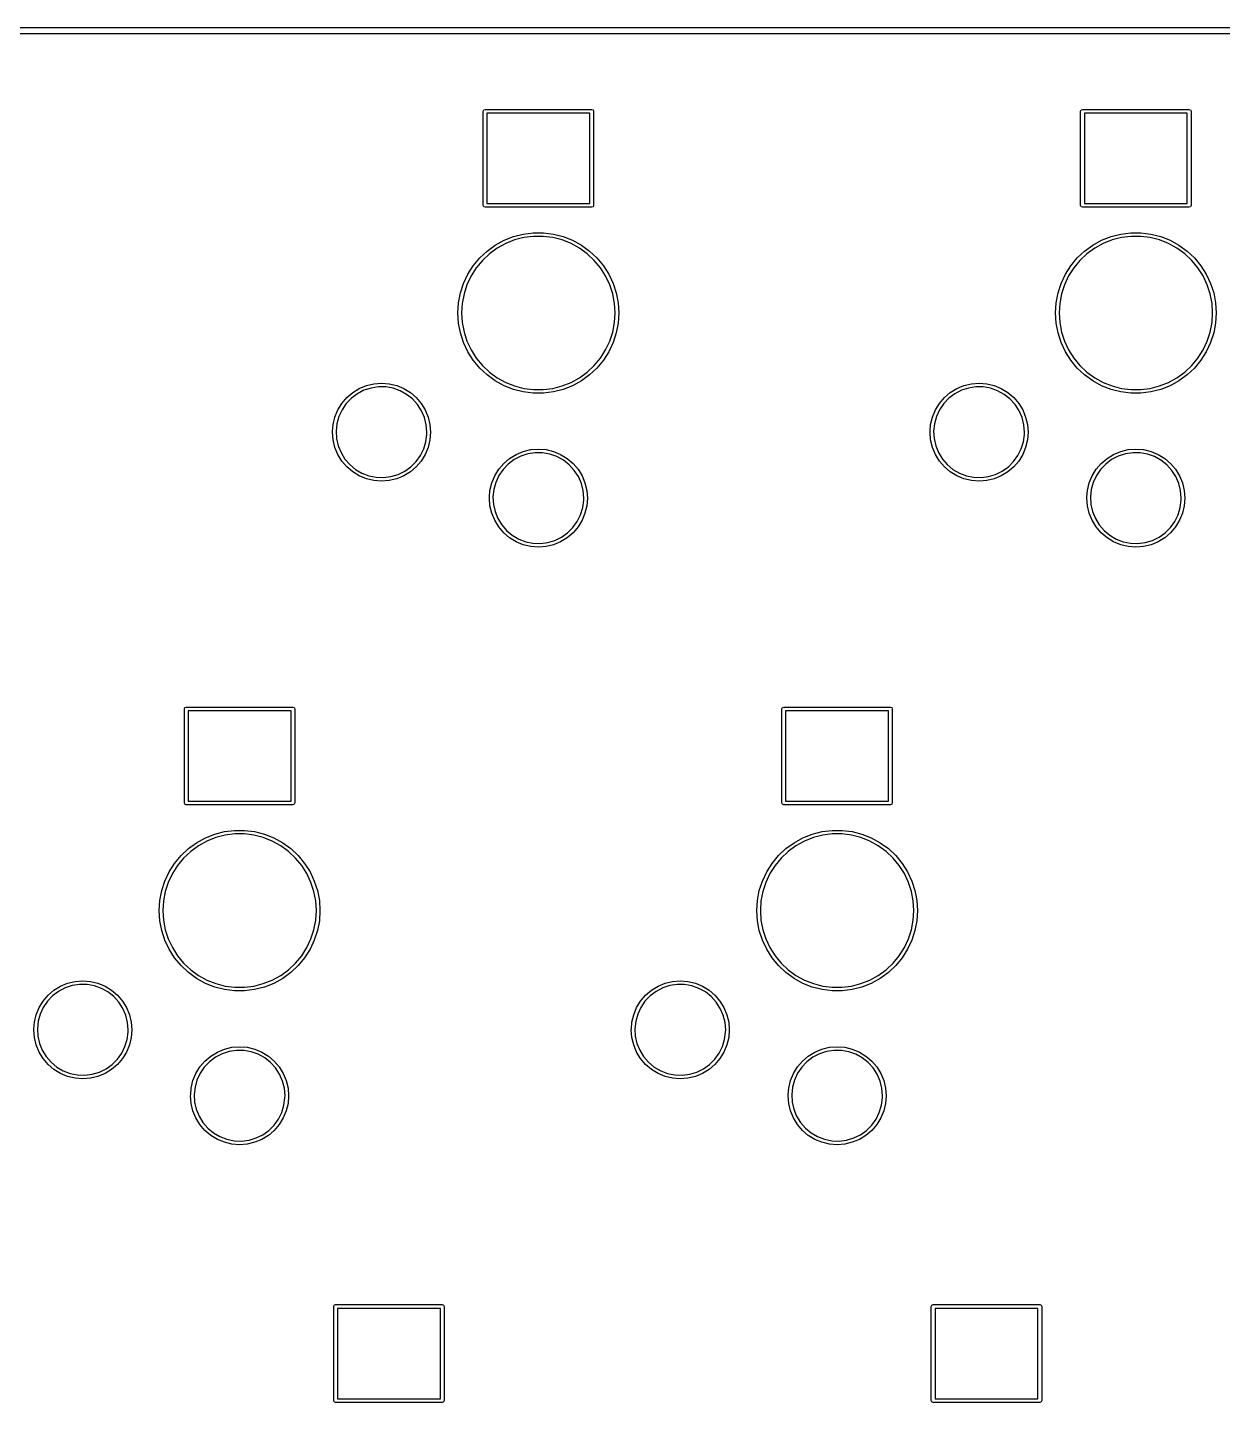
# Model space of a CAD drawing. Extents: x 0 to 11.3, y -3.8 to 0.
# Drawn here: x 5.734 to 7.234, y -1.742 to -0.017 of the extents above; entities that cross this region are included whole.
import ezdxf

# ---------------------------------------------------------------- set-up
doc = ezdxf.new("R2010")
doc.units = 0
doc.header["$MEASUREMENT"] = 0
doc.layers.add('BLACK', color=7, linetype='CONTINUOUS')

msp = doc.modelspace()

# ---------------------------------------------------------------- linework, layer by layer
at = {"layer": 'BLACK', "linetype": 'CONTINUOUS'}
for p, q in [((0.060039, -0.016732), (11.19, -0.016732)), ((11.19, -0.024606), (0.060039, -0.024606)), ((6.30571, -0.12185), (6.3064, -0.12018)), ((6.3064, -0.12018), (6.30807, -0.119488)), ((6.30807, -0.119488), (6.44193, -0.119488)), ((6.44193, -0.119488), (6.4436, -0.12018)), ((6.4436, -0.12018), (6.44429, -0.12185)), ((7.05571, -0.12185), (7.0564, -0.12018)), ((7.0564, -0.12018), (7.05807, -0.119488)), ((7.05807, -0.119488), (7.19193, -0.119488)), ((7.19193, -0.119488), (7.1936, -0.12018)), ((7.1936, -0.12018), (7.19429, -0.12185)), ((6.30571, -0.239961), (6.30571, -0.12185)), ((6.31043, -0.124213), (6.31043, -0.237598)), ((6.43957, -0.124213), (6.31043, -0.124213)), ((6.43957, -0.237598), (6.43957, -0.124213)), ((6.44429, -0.12185), (6.44429, -0.239961)), ((7.05571, -0.239961), (7.05571, -0.12185)), ((7.06043, -0.124213), (7.06043, -0.237598)), ((7.18957, -0.124213), (7.06043, -0.124213)), ((7.18957, -0.237598), (7.18957, -0.124213)), ((7.19429, -0.12185), (7.19429, -0.239961)), ((6.3064, -0.241631), (6.30571, -0.239961)), ((6.31043, -0.237598), (6.43957, -0.237598)), ((6.44429, -0.239961), (6.4436, -0.241631)), ((7.0564, -0.241631), (7.05571, -0.239961)), ((7.06043, -0.237598), (7.18957, -0.237598)), ((7.19429, -0.239961), (7.1936, -0.241631)), ((6.30807, -0.242323), (6.3064, -0.241631)), ((6.44193, -0.242323), (6.30807, -0.242323)), ((6.4436, -0.241631), (6.44193, -0.242323)), ((7.05807, -0.242323), (7.0564, -0.241631)), ((7.19193, -0.242323), (7.05807, -0.242323)), ((7.1936, -0.241631), (7.19193, -0.242323)), ((6.34382, -0.279052), (6.3561, -0.275901)), ((6.3561, -0.275901), (6.36867, -0.274313)), ((6.36867, -0.274313), (6.38133, -0.274313)), ((6.38133, -0.274313), (6.3939, -0.275901)), ((6.3939, -0.275901), (6.40618, -0.279052)), ((7.09382, -0.279052), (7.1061, -0.275901)), ((7.1061, -0.275901), (7.11867, -0.274313)), ((7.11867, -0.274313), (7.13133, -0.274313)), ((7.13133, -0.274313), (7.1439, -0.275901)), ((7.1439, -0.275901), (7.15618, -0.279052)), ((6.31069, -0.297266), (6.32094, -0.289819)), ((6.32094, -0.289819), (6.33204, -0.283716)), ((6.33398, -0.287819), (6.32337, -0.293648)), ((6.33204, -0.283716), (6.34382, -0.279052)), ((6.34523, -0.283364), (6.33398, -0.287819)), ((6.35695, -0.280355), (6.34523, -0.283364)), ((6.36895, -0.278839), (6.35695, -0.280355)), ((6.38105, -0.278839), (6.36895, -0.278839)), ((6.39305, -0.280355), (6.38105, -0.278839)), ((6.40477, -0.283364), (6.39305, -0.280355)), ((6.41602, -0.287819), (6.40477, -0.283364)), ((6.40618, -0.279052), (6.41796, -0.283716)), ((6.42663, -0.293648), (6.41602, -0.287819)), ((6.41796, -0.283716), (6.42906, -0.289819)), ((6.42906, -0.289819), (6.43931, -0.297266)), ((7.06069, -0.297266), (7.07094, -0.289819)), ((7.07094, -0.289819), (7.08204, -0.283716)), ((7.08398, -0.287819), (7.07337, -0.293648)), ((7.08204, -0.283716), (7.09382, -0.279052)), ((7.09523, -0.283364), (7.08398, -0.287819)), ((7.10695, -0.280355), (7.09523, -0.283364)), ((7.11895, -0.278839), (7.10695, -0.280355)), ((7.13105, -0.278839), (7.11895, -0.278839)), ((7.14305, -0.280355), (7.13105, -0.278839)), ((7.15477, -0.283364), (7.14305, -0.280355)), ((7.16602, -0.287819), (7.15477, -0.283364)), ((7.15618, -0.279052), (7.16796, -0.283716)), ((7.17663, -0.293648), (7.16602, -0.287819)), ((7.16796, -0.283716), (7.17906, -0.289819)), ((7.17906, -0.289819), (7.18931, -0.297266)), ((6.29338, -0.315701), (6.30146, -0.305939)), ((6.30476, -0.309043), (6.29705, -0.318366)), ((6.30146, -0.305939), (6.31069, -0.297266)), ((6.31358, -0.30076), (6.30476, -0.309043)), ((6.32337, -0.293648), (6.31358, -0.30076)), ((6.43642, -0.30076), (6.42663, -0.293648)), ((6.44524, -0.309043), (6.43642, -0.30076)), ((6.43931, -0.297266), (6.44854, -0.305939)), ((6.45295, -0.318366), (6.44524, -0.309043)), ((6.44854, -0.305939), (6.45662, -0.315701)), ((7.04338, -0.315701), (7.05146, -0.305939)), ((7.05476, -0.309043), (7.04705, -0.318366)), ((7.05146, -0.305939), (7.06069, -0.297266)), ((7.06358, -0.30076), (7.05476, -0.309043)), ((7.07337, -0.293648), (7.06358, -0.30076)), ((7.18642, -0.30076), (7.17663, -0.293648)), ((7.19524, -0.309043), (7.18642, -0.30076)), ((7.18931, -0.297266), (7.19854, -0.305939)), ((7.20295, -0.318366), (7.19524, -0.309043)), ((7.19854, -0.305939), (7.20662, -0.315701)), ((6.2812, -0.337861), (6.28659, -0.326398)), ((6.28659, -0.326398), (6.29338, -0.315701)), ((6.29705, -0.318366), (6.29057, -0.328582)), ((6.45943, -0.328582), (6.45295, -0.318366)), ((6.45662, -0.315701), (6.46341, -0.326398)), ((6.46341, -0.326398), (6.4688, -0.337861)), ((7.0312, -0.337861), (7.03659, -0.326398)), ((7.03659, -0.326398), (7.04338, -0.315701)), ((7.04705, -0.318366), (7.04057, -0.328582)), ((7.20943, -0.328582), (7.20295, -0.318366)), ((7.20662, -0.315701), (7.21341, -0.326398)), ((7.21341, -0.326398), (7.2188, -0.337861)), ((6.27728, -0.349911), (6.2812, -0.337861)), ((6.28541, -0.339531), (6.28168, -0.351038)), ((6.29057, -0.328582), (6.28541, -0.339531)), ((6.46459, -0.339531), (6.45943, -0.328582)), ((6.46832, -0.351038), (6.46459, -0.339531)), ((6.4688, -0.337861), (6.47272, -0.349911)), ((7.02728, -0.349911), (7.0312, -0.337861)), ((7.03541, -0.339531), (7.03168, -0.351038)), ((7.04057, -0.328582), (7.03541, -0.339531)), ((7.21459, -0.339531), (7.20943, -0.328582)), ((7.21832, -0.351038), (7.21459, -0.339531)), ((7.2188, -0.337861), (7.22272, -0.349911)), ((6.27411, -0.375), (6.27491, -0.362356)), ((6.27491, -0.362356), (6.27728, -0.349911)), ((6.28168, -0.351038), (6.27941, -0.362924)), ((6.47059, -0.362924), (6.46832, -0.351038)), ((6.47272, -0.349911), (6.47509, -0.362356)), ((6.47509, -0.362356), (6.47589, -0.375)), ((7.02411, -0.375), (7.02491, -0.362356)), ((7.02491, -0.362356), (7.02728, -0.349911)), ((7.03168, -0.351038), (7.02941, -0.362924)), ((7.22059, -0.362924), (7.21832, -0.351038)), ((7.22272, -0.349911), (7.22509, -0.362356)), ((7.22509, -0.362356), (7.22589, -0.375)), ((6.27491, -0.387644), (6.27411, -0.375)), ((6.27941, -0.362924), (6.27865, -0.375)), ((6.27865, -0.375), (6.27941, -0.387076)), ((6.47135, -0.375), (6.47059, -0.362924)), ((6.47059, -0.387076), (6.47135, -0.375)), ((6.47589, -0.375), (6.47509, -0.387644)), ((7.02491, -0.387644), (7.02411, -0.375)), ((7.02941, -0.362924), (7.02865, -0.375)), ((7.02865, -0.375), (7.02941, -0.387076)), ((7.22135, -0.375), (7.22059, -0.362924)), ((7.22059, -0.387076), (7.22135, -0.375)), ((7.22589, -0.375), (7.22509, -0.387644)), ((6.27728, -0.400089), (6.27491, -0.387644)), ((6.27941, -0.387076), (6.28168, -0.398962)), ((6.46832, -0.398962), (6.47059, -0.387076)), ((6.47509, -0.387644), (6.47272, -0.400089)), ((7.02728, -0.400089), (7.02491, -0.387644)), ((7.02941, -0.387076), (7.03168, -0.398962)), ((7.21832, -0.398962), (7.22059, -0.387076)), ((7.22509, -0.387644), (7.22272, -0.400089)), ((6.2812, -0.412139), (6.27728, -0.400089)), ((6.28659, -0.423602), (6.2812, -0.412139)), ((6.28168, -0.398962), (6.28541, -0.410469)), ((6.28541, -0.410469), (6.29057, -0.421418)), ((6.45943, -0.421418), (6.46459, -0.410469)), ((6.4688, -0.412139), (6.46341, -0.423602)), ((6.46459, -0.410469), (6.46832, -0.398962)), ((6.47272, -0.400089), (6.4688, -0.412139)), ((7.0312, -0.412139), (7.02728, -0.400089)), ((7.03659, -0.423602), (7.0312, -0.412139)), ((7.03168, -0.398962), (7.03541, -0.410469)), ((7.03541, -0.410469), (7.04057, -0.421418)), ((7.20943, -0.421418), (7.21459, -0.410469)), ((7.2188, -0.412139), (7.21341, -0.423602)), ((7.21459, -0.410469), (7.21832, -0.398962)), ((7.22272, -0.400089), (7.2188, -0.412139)), ((6.29338, -0.434299), (6.28659, -0.423602)), ((6.29057, -0.421418), (6.29705, -0.431634)), ((6.45295, -0.431634), (6.45943, -0.421418)), ((6.46341, -0.423602), (6.45662, -0.434299)), ((7.04338, -0.434299), (7.03659, -0.423602)), ((7.04057, -0.421418), (7.04705, -0.431634)), ((7.20295, -0.431634), (7.20943, -0.421418)), ((7.21341, -0.423602), (7.20662, -0.434299)), ((6.30146, -0.444061), (6.29338, -0.434299)), ((6.29705, -0.431634), (6.30476, -0.440957)), ((6.31069, -0.452734), (6.30146, -0.444061)), ((6.30476, -0.440957), (6.31358, -0.44924)), ((6.43642, -0.44924), (6.44524, -0.440957)), ((6.44854, -0.444061), (6.43931, -0.452734)), ((6.44524, -0.440957), (6.45295, -0.431634)), ((6.45662, -0.434299), (6.44854, -0.444061)), ((7.05146, -0.444061), (7.04338, -0.434299)), ((7.04705, -0.431634), (7.05476, -0.440957)), ((7.06069, -0.452734), (7.05146, -0.444061)), ((7.05476, -0.440957), (7.06358, -0.44924)), ((7.18642, -0.44924), (7.19524, -0.440957)), ((7.19854, -0.444061), (7.18931, -0.452734)), ((7.19524, -0.440957), (7.20295, -0.431634)), ((7.20662, -0.434299), (7.19854, -0.444061)), ((6.15914, -0.466101), (6.16853, -0.463848)), ((6.16853, -0.463848), (6.17815, -0.463091)), ((6.17815, -0.463091), (6.18777, -0.463848)), ((6.18777, -0.463848), (6.19716, -0.466101)), ((6.32094, -0.460181), (6.31069, -0.452734)), ((6.31358, -0.44924), (6.32337, -0.456352)), ((6.33204, -0.466284), (6.32094, -0.460181)), ((6.32337, -0.456352), (6.33398, -0.462181)), ((6.33398, -0.462181), (6.34523, -0.466636)), ((6.40477, -0.466636), (6.41602, -0.462181)), ((6.41602, -0.462181), (6.42663, -0.456352)), ((6.42906, -0.460181), (6.41796, -0.466284)), ((6.42663, -0.456352), (6.43642, -0.44924)), ((6.43931, -0.452734), (6.42906, -0.460181)), ((6.90914, -0.466101), (6.91853, -0.463848)), ((6.91853, -0.463848), (6.92815, -0.463091)), ((6.92815, -0.463091), (6.93777, -0.463848)), ((6.93777, -0.463848), (6.94716, -0.466101)), ((7.07094, -0.460181), (7.06069, -0.452734)), ((7.06358, -0.44924), (7.07337, -0.456352)), ((7.08204, -0.466284), (7.07094, -0.460181)), ((7.07337, -0.456352), (7.08398, -0.462181)), ((7.08398, -0.462181), (7.09523, -0.466636)), ((7.15477, -0.466636), (7.16602, -0.462181)), ((7.16602, -0.462181), (7.17663, -0.456352)), ((7.17906, -0.460181), (7.16796, -0.466284)), ((7.17663, -0.456352), (7.18642, -0.44924)), ((7.18931, -0.452734), (7.17906, -0.460181)), ((6.12838, -0.488448), (6.13465, -0.481108)), ((6.14032, -0.481992), (6.13386, -0.488744)), ((6.13465, -0.481108), (6.14199, -0.474839)), ((6.14778, -0.476385), (6.14032, -0.481992)), ((6.14199, -0.474839), (6.15022, -0.469795)), ((6.15607, -0.472073), (6.14778, -0.476385)), ((6.15022, -0.469795), (6.15914, -0.466101)), ((6.16494, -0.469172), (6.15607, -0.472073)), ((6.17417, -0.467759), (6.16494, -0.469172)), ((6.18351, -0.467873), (6.17417, -0.467759)), ((6.19271, -0.469511), (6.18351, -0.467873)), ((6.20151, -0.472628), (6.19271, -0.469511)), ((6.19716, -0.466101), (6.20608, -0.469795)), ((6.20969, -0.477141), (6.20151, -0.472628)), ((6.20608, -0.469795), (6.21431, -0.474839)), ((6.21701, -0.482929), (6.20969, -0.477141)), ((6.21431, -0.474839), (6.22165, -0.481108)), ((6.2233, -0.489837), (6.21701, -0.482929)), ((6.22165, -0.481108), (6.22792, -0.488448)), ((6.34382, -0.470948), (6.33204, -0.466284)), ((6.3561, -0.474099), (6.34382, -0.470948)), ((6.34523, -0.466636), (6.35695, -0.469645)), ((6.36867, -0.475687), (6.3561, -0.474099)), ((6.35695, -0.469645), (6.36895, -0.471161)), ((6.38133, -0.475687), (6.36867, -0.475687)), ((6.36895, -0.471161), (6.38105, -0.471161)), ((6.38105, -0.471161), (6.39305, -0.469645)), ((6.3939, -0.474099), (6.38133, -0.475687)), ((6.39305, -0.469645), (6.40477, -0.466636)), ((6.40618, -0.470948), (6.3939, -0.474099)), ((6.41796, -0.466284), (6.40618, -0.470948)), ((6.87838, -0.488448), (6.88465, -0.481108)), ((6.89032, -0.481992), (6.88386, -0.488744)), ((6.88465, -0.481108), (6.89199, -0.474839)), ((6.89778, -0.476385), (6.89032, -0.481992)), ((6.89199, -0.474839), (6.90022, -0.469795)), ((6.90607, -0.472073), (6.89778, -0.476385)), ((6.90022, -0.469795), (6.90914, -0.466101)), ((6.91494, -0.469172), (6.90607, -0.472073)), ((6.92417, -0.467759), (6.91494, -0.469172)), ((6.93351, -0.467873), (6.92417, -0.467759)), ((6.94271, -0.469511), (6.93351, -0.467873)), ((6.95151, -0.472628), (6.94271, -0.469511)), ((6.94716, -0.466101), (6.95608, -0.469795)), ((6.95969, -0.477141), (6.95151, -0.472628)), ((6.95608, -0.469795), (6.96431, -0.474839)), ((6.96701, -0.482929), (6.95969, -0.477141)), ((6.96431, -0.474839), (6.97165, -0.481108)), ((6.9733, -0.489837), (6.96701, -0.482929)), ((6.97165, -0.481108), (6.97792, -0.488448)), ((7.09382, -0.470948), (7.08204, -0.466284)), ((7.1061, -0.474099), (7.09382, -0.470948)), ((7.09523, -0.466636), (7.10695, -0.469645)), ((7.11867, -0.475687), (7.1061, -0.474099)), ((7.10695, -0.469645), (7.11895, -0.471161)), ((7.13133, -0.475687), (7.11867, -0.475687)), ((7.11895, -0.471161), (7.13105, -0.471161)), ((7.13105, -0.471161), (7.14305, -0.469645)), ((7.1439, -0.474099), (7.13133, -0.475687)), ((7.14305, -0.469645), (7.15477, -0.466636)), ((7.15618, -0.470948), (7.1439, -0.474099)), ((7.16796, -0.466284), (7.15618, -0.470948)), ((6.11964, -0.505597), (6.12334, -0.496679)), ((6.12334, -0.496679), (6.12838, -0.488448)), ((6.1286, -0.496459), (6.12467, -0.504929)), ((6.13386, -0.488744), (6.1286, -0.496459)), ((6.22837, -0.497678), (6.2233, -0.489837)), ((6.22792, -0.488448), (6.23296, -0.496679)), ((6.2321, -0.506242), (6.22837, -0.497678)), ((6.23296, -0.496679), (6.23665, -0.505597)), ((6.86964, -0.505597), (6.87334, -0.496679)), ((6.87334, -0.496679), (6.87838, -0.488448)), ((6.8786, -0.496459), (6.87467, -0.504929)), ((6.88386, -0.488744), (6.8786, -0.496459)), ((6.97837, -0.497678), (6.9733, -0.489837)), ((6.97792, -0.488448), (6.98296, -0.496679)), ((6.9821, -0.506242), (6.97837, -0.497678)), ((6.98296, -0.496679), (6.98665, -0.505597)), ((6.11674, -0.523214), (6.11739, -0.514983)), ((6.11739, -0.514983), (6.11964, -0.505597)), ((6.12217, -0.513928), (6.12118, -0.523214)), ((6.12467, -0.504929), (6.12217, -0.513928)), ((6.23437, -0.515299), (6.2321, -0.506242)), ((6.23514, -0.524606), (6.23437, -0.515299)), ((6.23665, -0.505597), (6.23891, -0.514983)), ((6.23891, -0.514983), (6.23967, -0.524606)), ((6.86674, -0.523214), (6.86739, -0.514983)), ((6.86739, -0.514983), (6.86964, -0.505597)), ((6.87217, -0.513928), (6.87118, -0.523214)), ((6.87467, -0.504929), (6.87217, -0.513928)), ((6.98437, -0.515299), (6.9821, -0.506242)), ((6.98514, -0.524606), (6.98437, -0.515299)), ((6.98665, -0.505597), (6.98891, -0.514983)), ((6.98891, -0.514983), (6.98967, -0.524606)), ((6.11663, -0.524606), (6.11674, -0.523214)), ((6.11739, -0.534229), (6.11663, -0.524606)), ((6.11964, -0.543616), (6.11739, -0.534229)), ((6.12118, -0.523214), (6.12172, -0.532537)), ((6.12172, -0.532537), (6.12377, -0.541647)), ((6.23385, -0.536649), (6.23507, -0.52739)), ((6.23507, -0.52739), (6.23514, -0.524606)), ((6.23891, -0.534229), (6.23665, -0.543616)), ((6.23967, -0.524606), (6.23891, -0.534229)), ((6.86663, -0.524606), (6.86674, -0.523214)), ((6.86739, -0.534229), (6.86663, -0.524606)), ((6.86964, -0.543616), (6.86739, -0.534229)), ((6.87118, -0.523214), (6.87172, -0.532537)), ((6.87172, -0.532537), (6.87377, -0.541647)), ((6.98385, -0.536649), (6.98507, -0.52739)), ((6.98507, -0.52739), (6.98514, -0.524606)), ((6.98891, -0.534229), (6.98665, -0.543616)), ((6.98967, -0.524606), (6.98891, -0.534229)), ((6.12334, -0.552534), (6.11964, -0.543616)), ((6.12377, -0.541647), (6.12728, -0.5503)), ((6.12728, -0.5503), (6.13216, -0.558263)), ((6.227, -0.553956), (6.23113, -0.545584)), ((6.23113, -0.545584), (6.23385, -0.536649)), ((6.23665, -0.543616), (6.23296, -0.552534)), ((6.34707, -0.552473), (6.35599, -0.548779)), ((6.36179, -0.551849), (6.35292, -0.55475)), ((6.35599, -0.548779), (6.36538, -0.546525)), ((6.37102, -0.550436), (6.36179, -0.551849)), ((6.36538, -0.546525), (6.375, -0.545768)), ((6.38036, -0.55055), (6.37102, -0.550436)), ((6.375, -0.545768), (6.38462, -0.546525)), ((6.38956, -0.552188), (6.38036, -0.55055)), ((6.38462, -0.546525), (6.39401, -0.548779)), ((6.39836, -0.555305), (6.38956, -0.552188)), ((6.39401, -0.548779), (6.40293, -0.552473)), ((6.87334, -0.552534), (6.86964, -0.543616)), ((6.87377, -0.541647), (6.87728, -0.5503)), ((6.87728, -0.5503), (6.88216, -0.558263)), ((6.977, -0.553956), (6.98113, -0.545584)), ((6.98113, -0.545584), (6.98385, -0.536649)), ((6.98665, -0.543616), (6.98296, -0.552534)), ((7.09707, -0.552473), (7.10599, -0.548779)), ((7.11179, -0.551849), (7.10292, -0.55475)), ((7.10599, -0.548779), (7.11538, -0.546525)), ((7.12102, -0.550436), (7.11179, -0.551849)), ((7.11538, -0.546525), (7.125, -0.545768)), ((7.13036, -0.55055), (7.12102, -0.550436)), ((7.125, -0.545768), (7.13462, -0.546525)), ((7.13956, -0.552188), (7.13036, -0.55055)), ((7.13462, -0.546525), (7.14401, -0.548779)), ((7.14836, -0.555305), (7.13956, -0.552188)), ((7.14401, -0.548779), (7.15293, -0.552473)), ((6.12838, -0.560764), (6.12334, -0.552534)), ((6.13465, -0.568104), (6.12838, -0.560764)), ((6.13216, -0.558263), (6.13828, -0.565321)), ((6.14199, -0.574374), (6.13465, -0.568104)), ((6.13828, -0.565321), (6.14546, -0.571286)), ((6.20733, -0.573555), (6.21493, -0.568132)), ((6.22165, -0.568104), (6.21431, -0.574374)), ((6.21493, -0.568132), (6.22155, -0.56154)), ((6.22155, -0.56154), (6.227, -0.553956)), ((6.22792, -0.560764), (6.22165, -0.568104)), ((6.23296, -0.552534), (6.22792, -0.560764)), ((6.32523, -0.571125), (6.3315, -0.563785)), ((6.33717, -0.564669), (6.33071, -0.571421)), ((6.3315, -0.563785), (6.33884, -0.557516)), ((6.34463, -0.559062), (6.33717, -0.564669)), ((6.33884, -0.557516), (6.34707, -0.552473)), ((6.35292, -0.55475), (6.34463, -0.559062)), ((6.40654, -0.559819), (6.39836, -0.555305)), ((6.40293, -0.552473), (6.41116, -0.557516)), ((6.41386, -0.565607), (6.40654, -0.559819)), ((6.41116, -0.557516), (6.4185, -0.563785)), ((6.42015, -0.572514), (6.41386, -0.565607)), ((6.4185, -0.563785), (6.42477, -0.571125)), ((6.87838, -0.560764), (6.87334, -0.552534)), ((6.88465, -0.568104), (6.87838, -0.560764)), ((6.88216, -0.558263), (6.88828, -0.565321)), ((6.89199, -0.574374), (6.88465, -0.568104)), ((6.88828, -0.565321), (6.89546, -0.571286)), ((6.95733, -0.573555), (6.96493, -0.568132)), ((6.97165, -0.568104), (6.96431, -0.574374)), ((6.96493, -0.568132), (6.97155, -0.56154)), ((6.97155, -0.56154), (6.977, -0.553956)), ((6.97792, -0.560764), (6.97165, -0.568104)), ((6.98296, -0.552534), (6.97792, -0.560764)), ((7.07523, -0.571125), (7.0815, -0.563785)), ((7.08717, -0.564669), (7.08071, -0.571421)), ((7.0815, -0.563785), (7.08884, -0.557516)), ((7.09463, -0.559062), (7.08717, -0.564669)), ((7.08884, -0.557516), (7.09707, -0.552473)), ((7.10292, -0.55475), (7.09463, -0.559062)), ((7.15654, -0.559819), (7.14836, -0.555305)), ((7.15293, -0.552473), (7.16116, -0.557516)), ((7.16386, -0.565607), (7.15654, -0.559819)), ((7.16116, -0.557516), (7.1685, -0.563785)), ((7.17015, -0.572514), (7.16386, -0.565607)), ((7.1685, -0.563785), (7.17477, -0.571125)), ((6.15022, -0.579417), (6.14199, -0.574374)), ((6.14546, -0.571286), (6.15353, -0.575998)), ((6.15914, -0.583111), (6.15022, -0.579417)), ((6.15353, -0.575998), (6.16225, -0.57933)), ((6.16853, -0.585365), (6.15914, -0.583111)), ((6.16225, -0.57933), (6.1714, -0.581191)), ((6.17815, -0.586122), (6.16853, -0.585365)), ((6.1714, -0.581191), (6.18073, -0.581534)), ((6.18777, -0.585365), (6.17815, -0.586122)), ((6.18073, -0.581534), (6.19, -0.580347)), ((6.19716, -0.583111), (6.18777, -0.585365)), ((6.19, -0.580347), (6.19894, -0.577663)), ((6.20608, -0.579417), (6.19716, -0.583111)), ((6.19894, -0.577663), (6.20733, -0.573555)), ((6.21431, -0.574374), (6.20608, -0.579417)), ((6.3165, -0.588274), (6.32019, -0.579356)), ((6.32019, -0.579356), (6.32523, -0.571125)), ((6.32545, -0.579136), (6.32152, -0.587606)), ((6.33071, -0.571421), (6.32545, -0.579136)), ((6.42522, -0.580355), (6.42015, -0.572514)), ((6.42477, -0.571125), (6.42981, -0.579356)), ((6.42895, -0.588919), (6.42522, -0.580355)), ((6.42981, -0.579356), (6.4335, -0.588274)), ((6.90022, -0.579417), (6.89199, -0.574374)), ((6.89546, -0.571286), (6.90353, -0.575998)), ((6.90914, -0.583111), (6.90022, -0.579417)), ((6.90353, -0.575998), (6.91225, -0.57933)), ((6.91853, -0.585365), (6.90914, -0.583111)), ((6.91225, -0.57933), (6.9214, -0.581191)), ((6.92815, -0.586122), (6.91853, -0.585365)), ((6.9214, -0.581191), (6.93073, -0.581534)), ((6.93777, -0.585365), (6.92815, -0.586122)), ((6.93073, -0.581534), (6.94, -0.580347)), ((6.94716, -0.583111), (6.93777, -0.585365)), ((6.94, -0.580347), (6.94894, -0.577663)), ((6.95608, -0.579417), (6.94716, -0.583111)), ((6.94894, -0.577663), (6.95733, -0.573555)), ((6.96431, -0.574374), (6.95608, -0.579417)), ((7.0665, -0.588274), (7.07019, -0.579356)), ((7.07019, -0.579356), (7.07523, -0.571125)), ((7.07545, -0.579136), (7.07152, -0.587606)), ((7.08071, -0.571421), (7.07545, -0.579136)), ((7.17522, -0.580355), (7.17015, -0.572514)), ((7.17477, -0.571125), (7.17981, -0.579356)), ((7.17895, -0.588919), (7.17522, -0.580355)), ((7.17981, -0.579356), (7.1835, -0.588274)), ((6.31359, -0.605891), (6.31424, -0.59766)), ((6.31424, -0.59766), (6.3165, -0.588274)), ((6.31902, -0.596605), (6.31803, -0.605891)), ((6.32152, -0.587606), (6.31902, -0.596605)), ((6.43122, -0.597976), (6.42895, -0.588919)), ((6.43199, -0.607283), (6.43122, -0.597976)), ((6.4335, -0.588274), (6.43576, -0.59766)), ((6.43576, -0.59766), (6.43652, -0.607283)), ((7.06359, -0.605891), (7.06424, -0.59766)), ((7.06424, -0.59766), (7.0665, -0.588274)), ((7.06902, -0.596605), (7.06803, -0.605891)), ((7.07152, -0.587606), (7.06902, -0.596605)), ((7.18122, -0.597976), (7.17895, -0.588919)), ((7.18199, -0.607283), (7.18122, -0.597976)), ((7.1835, -0.588274), (7.18576, -0.59766)), ((7.18576, -0.59766), (7.18652, -0.607283)), ((6.31348, -0.607283), (6.31359, -0.605891)), ((6.31424, -0.616907), (6.31348, -0.607283)), ((6.3165, -0.626293), (6.31424, -0.616907)), ((6.31803, -0.605891), (6.31857, -0.615214)), ((6.31857, -0.615214), (6.32062, -0.624325)), ((6.42798, -0.628261), (6.4307, -0.619326)), ((6.4307, -0.619326), (6.43192, -0.610067)), ((6.43192, -0.610067), (6.43199, -0.607283)), ((6.43576, -0.616907), (6.4335, -0.626293)), ((6.43652, -0.607283), (6.43576, -0.616907)), ((7.06348, -0.607283), (7.06359, -0.605891)), ((7.06424, -0.616907), (7.06348, -0.607283)), ((7.0665, -0.626293), (7.06424, -0.616907)), ((7.06803, -0.605891), (7.06857, -0.615214)), ((7.06857, -0.615214), (7.07062, -0.624325)), ((7.17798, -0.628261), (7.1807, -0.619326)), ((7.1807, -0.619326), (7.18192, -0.610067)), ((7.18192, -0.610067), (7.18199, -0.607283)), ((7.18576, -0.616907), (7.1835, -0.626293)), ((7.18652, -0.607283), (7.18576, -0.616907)), ((6.32019, -0.635211), (6.3165, -0.626293)), ((6.32523, -0.643441), (6.32019, -0.635211)), ((6.32062, -0.624325), (6.32414, -0.632977)), ((6.32414, -0.632977), (6.32901, -0.64094)), ((6.4184, -0.644217), (6.42385, -0.636633)), ((6.42385, -0.636633), (6.42798, -0.628261)), ((6.42981, -0.635211), (6.42477, -0.643441)), ((6.4335, -0.626293), (6.42981, -0.635211)), ((7.07019, -0.635211), (7.0665, -0.626293)), ((7.07523, -0.643441), (7.07019, -0.635211)), ((7.07062, -0.624325), (7.07414, -0.632977)), ((7.07414, -0.632977), (7.07901, -0.64094)), ((7.1684, -0.644217), (7.17385, -0.636633)), ((7.17385, -0.636633), (7.17798, -0.628261)), ((7.17981, -0.635211), (7.17477, -0.643441)), ((7.1835, -0.626293), (7.17981, -0.635211)), ((6.3315, -0.650782), (6.32523, -0.643441)), ((6.32901, -0.64094), (6.33513, -0.647998)), ((6.33884, -0.657051), (6.3315, -0.650782)), ((6.33513, -0.647998), (6.34231, -0.653964)), ((6.34231, -0.653964), (6.35038, -0.658675)), ((6.40418, -0.656232), (6.41178, -0.650809)), ((6.4185, -0.650782), (6.41116, -0.657051)), ((6.41178, -0.650809), (6.4184, -0.644217)), ((6.42477, -0.643441), (6.4185, -0.650782)), ((7.0815, -0.650782), (7.07523, -0.643441)), ((7.07901, -0.64094), (7.08513, -0.647998)), ((7.08884, -0.657051), (7.0815, -0.650782)), ((7.08513, -0.647998), (7.09231, -0.653964)), ((7.09231, -0.653964), (7.10038, -0.658675)), ((7.15418, -0.656232), (7.16178, -0.650809)), ((7.1685, -0.650782), (7.16116, -0.657051)), ((7.16178, -0.650809), (7.1684, -0.644217)), ((7.17477, -0.643441), (7.1685, -0.650782)), ((6.34707, -0.662094), (6.33884, -0.657051)), ((6.35599, -0.665788), (6.34707, -0.662094)), ((6.35038, -0.658675), (6.3591, -0.662007)), ((6.36538, -0.668042), (6.35599, -0.665788)), ((6.3591, -0.662007), (6.36825, -0.663869)), ((6.375, -0.668799), (6.36538, -0.668042)), ((6.36825, -0.663869), (6.37759, -0.664211)), ((6.38462, -0.668042), (6.375, -0.668799)), ((6.37759, -0.664211), (6.38685, -0.663024)), ((6.39401, -0.665788), (6.38462, -0.668042)), ((6.38685, -0.663024), (6.39579, -0.660341)), ((6.40293, -0.662094), (6.39401, -0.665788)), ((6.39579, -0.660341), (6.40418, -0.656232)), ((6.41116, -0.657051), (6.40293, -0.662094)), ((7.09707, -0.662094), (7.08884, -0.657051)), ((7.10599, -0.665788), (7.09707, -0.662094)), ((7.10038, -0.658675), (7.1091, -0.662007)), ((7.11538, -0.668042), (7.10599, -0.665788)), ((7.1091, -0.662007), (7.11825, -0.663869)), ((7.125, -0.668799), (7.11538, -0.668042)), ((7.11825, -0.663869), (7.12759, -0.664211)), ((7.13462, -0.668042), (7.125, -0.668799)), ((7.12759, -0.664211), (7.13685, -0.663024)), ((7.14401, -0.665788), (7.13462, -0.668042)), ((7.13685, -0.663024), (7.14579, -0.660341)), ((7.15293, -0.662094), (7.14401, -0.665788)), ((7.14579, -0.660341), (7.15418, -0.656232)), ((7.16116, -0.657051), (7.15293, -0.662094)), ((5.93071, -0.87185), (5.9314, -0.87018)), ((5.93071, -0.989961), (5.93071, -0.87185)), ((5.9314, -0.87018), (5.93307, -0.869488)), ((5.93307, -0.869488), (6.06693, -0.869488)), ((5.93543, -0.874213), (5.93543, -0.987598)), ((6.06457, -0.874213), (5.93543, -0.874213)), ((6.06457, -0.987598), (6.06457, -0.874213)), ((6.06693, -0.869488), (6.0686, -0.87018)), ((6.0686, -0.87018), (6.06929, -0.87185)), ((6.06929, -0.87185), (6.06929, -0.989961)), ((6.68071, -0.87185), (6.6814, -0.87018)), ((6.68071, -0.989961), (6.68071, -0.87185)), ((6.6814, -0.87018), (6.68307, -0.869488)), ((6.68307, -0.869488), (6.81693, -0.869488)), ((6.68543, -0.874213), (6.68543, -0.987598)), ((6.81457, -0.874213), (6.68543, -0.874213)), ((6.81457, -0.987598), (6.81457, -0.874213)), ((6.81693, -0.869488), (6.8186, -0.87018)), ((6.8186, -0.87018), (6.81929, -0.87185)), ((6.81929, -0.87185), (6.81929, -0.989961)), ((5.9314, -0.991631), (5.93071, -0.989961)), ((5.93307, -0.992323), (5.9314, -0.991631)), ((6.06693, -0.992323), (5.93307, -0.992323)), ((5.93543, -0.987598), (6.06457, -0.987598)), ((6.0686, -0.991631), (6.06693, -0.992323)), ((6.06929, -0.989961), (6.0686, -0.991631)), ((6.6814, -0.991631), (6.68071, -0.989961)), ((6.68307, -0.992323), (6.6814, -0.991631)), ((6.81693, -0.992323), (6.68307, -0.992323)), ((6.68543, -0.987598), (6.81457, -0.987598)), ((6.8186, -0.991631), (6.81693, -0.992323)), ((6.81929, -0.989961), (6.8186, -0.991631)), ((5.94594, -1.03982), (5.95704, -1.03372)), ((5.95704, -1.03372), (5.96882, -1.02905)), ((5.97023, -1.03336), (5.95898, -1.03782)), ((5.96882, -1.02905), (5.9811, -1.0259)), ((5.98195, -1.03036), (5.97023, -1.03336)), ((5.9811, -1.0259), (5.99367, -1.02431)), ((5.99395, -1.02884), (5.98195, -1.03036)), ((5.99367, -1.02431), (6.00633, -1.02431)), ((6.00605, -1.02884), (5.99395, -1.02884)), ((6.01805, -1.03036), (6.00605, -1.02884)), ((6.00633, -1.02431), (6.0189, -1.0259)), ((6.02977, -1.03336), (6.01805, -1.03036)), ((6.0189, -1.0259), (6.03118, -1.02905)), ((6.04102, -1.03782), (6.02977, -1.03336)), ((6.03118, -1.02905), (6.04296, -1.03372)), ((6.04296, -1.03372), (6.05406, -1.03982)), ((6.69594, -1.03982), (6.70704, -1.03372)), ((6.70704, -1.03372), (6.71882, -1.02905)), ((6.72023, -1.03336), (6.70898, -1.03782)), ((6.71882, -1.02905), (6.7311, -1.0259)), ((6.73195, -1.03036), (6.72023, -1.03336)), ((6.7311, -1.0259), (6.74367, -1.02431)), ((6.74395, -1.02884), (6.73195, -1.03036)), ((6.74367, -1.02431), (6.75633, -1.02431)), ((6.75605, -1.02884), (6.74395, -1.02884)), ((6.76805, -1.03036), (6.75605, -1.02884)), ((6.75633, -1.02431), (6.7689, -1.0259)), ((6.77977, -1.03336), (6.76805, -1.03036)), ((6.7689, -1.0259), (6.78118, -1.02905)), ((6.79102, -1.03782), (6.77977, -1.03336)), ((6.78118, -1.02905), (6.79296, -1.03372)), ((6.79296, -1.03372), (6.80406, -1.03982)), ((5.92646, -1.05594), (5.93569, -1.04727)), ((5.93858, -1.05076), (5.92976, -1.05904)), ((5.93569, -1.04727), (5.94594, -1.03982)), ((5.94837, -1.04365), (5.93858, -1.05076)), ((5.95898, -1.03782), (5.94837, -1.04365)), ((6.05163, -1.04365), (6.04102, -1.03782)), ((6.06142, -1.05076), (6.05163, -1.04365)), ((6.05406, -1.03982), (6.06431, -1.04727)), ((6.07024, -1.05904), (6.06142, -1.05076)), ((6.06431, -1.04727), (6.07354, -1.05594)), ((6.67646, -1.05594), (6.68569, -1.04727)), ((6.68858, -1.05076), (6.67976, -1.05904)), ((6.68569, -1.04727), (6.69594, -1.03982)), ((6.69837, -1.04365), (6.68858, -1.05076)), ((6.70898, -1.03782), (6.69837, -1.04365)), ((6.80163, -1.04365), (6.79102, -1.03782)), ((6.81142, -1.05076), (6.80163, -1.04365)), ((6.80406, -1.03982), (6.81431, -1.04727)), ((6.82024, -1.05904), (6.81142, -1.05076)), ((6.81431, -1.04727), (6.82354, -1.05594)), ((5.91159, -1.0764), (5.91838, -1.0657)), ((5.92205, -1.06837), (5.91557, -1.07858)), ((5.91838, -1.0657), (5.92646, -1.05594)), ((5.92976, -1.05904), (5.92205, -1.06837)), ((6.07795, -1.06837), (6.07024, -1.05904)), ((6.07354, -1.05594), (6.08162, -1.0657)), ((6.08443, -1.07858), (6.07795, -1.06837)), ((6.08162, -1.0657), (6.08841, -1.0764)), ((6.66159, -1.0764), (6.66838, -1.0657)), ((6.67205, -1.06837), (6.66557, -1.07858)), ((6.66838, -1.0657), (6.67646, -1.05594)), ((6.67976, -1.05904), (6.67205, -1.06837)), ((6.82795, -1.06837), (6.82024, -1.05904)), ((6.82354, -1.05594), (6.83162, -1.0657)), ((6.83443, -1.07858), (6.82795, -1.06837)), ((6.83162, -1.0657), (6.83841, -1.0764)), ((5.9062, -1.08786), (5.91159, -1.0764)), ((5.91557, -1.07858), (5.91041, -1.08953)), ((6.08959, -1.08953), (6.08443, -1.07858)), ((6.08841, -1.0764), (6.0938, -1.08786)), ((6.6562, -1.08786), (6.66159, -1.0764)), ((6.66557, -1.07858), (6.66041, -1.08953)), ((6.83959, -1.08953), (6.83443, -1.07858)), ((6.83841, -1.0764), (6.8438, -1.08786)), ((5.89991, -1.11236), (5.90228, -1.09991)), ((5.90228, -1.09991), (5.9062, -1.08786)), ((5.90668, -1.10104), (5.90441, -1.11292)), ((5.91041, -1.08953), (5.90668, -1.10104)), ((6.09332, -1.10104), (6.08959, -1.08953)), ((6.09559, -1.11292), (6.09332, -1.10104)), ((6.0938, -1.08786), (6.09772, -1.09991)), ((6.09772, -1.09991), (6.10009, -1.11236)), ((6.64991, -1.11236), (6.65228, -1.09991)), ((6.65228, -1.09991), (6.6562, -1.08786)), ((6.65668, -1.10104), (6.65441, -1.11292)), ((6.66041, -1.08953), (6.65668, -1.10104)), ((6.84332, -1.10104), (6.83959, -1.08953)), ((6.84559, -1.11292), (6.84332, -1.10104)), ((6.8438, -1.08786), (6.84772, -1.09991)), ((6.84772, -1.09991), (6.85009, -1.11236)), ((5.89911, -1.125), (5.89991, -1.11236)), ((5.90441, -1.11292), (5.90365, -1.125)), ((6.09635, -1.125), (6.09559, -1.11292)), ((6.10009, -1.11236), (6.10089, -1.125)), ((6.64911, -1.125), (6.64991, -1.11236)), ((6.65441, -1.11292), (6.65365, -1.125)), ((6.84635, -1.125), (6.84559, -1.11292)), ((6.85009, -1.11236), (6.85089, -1.125)), ((5.89991, -1.13764), (5.89911, -1.125)), ((5.90228, -1.15009), (5.89991, -1.13764)), ((5.90365, -1.125), (5.90441, -1.13708)), ((5.90441, -1.13708), (5.90668, -1.14896)), ((6.09332, -1.14896), (6.09559, -1.13708)), ((6.09559, -1.13708), (6.09635, -1.125)), ((6.10009, -1.13764), (6.09772, -1.15009)), ((6.10089, -1.125), (6.10009, -1.13764)), ((6.64991, -1.13764), (6.64911, -1.125)), ((6.65228, -1.15009), (6.64991, -1.13764)), ((6.65365, -1.125), (6.65441, -1.13708)), ((6.65441, -1.13708), (6.65668, -1.14896)), ((6.84332, -1.14896), (6.84559, -1.13708)), ((6.84559, -1.13708), (6.84635, -1.125)), ((6.85009, -1.13764), (6.84772, -1.15009)), ((6.85089, -1.125), (6.85009, -1.13764)), ((5.9062, -1.16214), (5.90228, -1.15009)), ((5.90668, -1.14896), (5.91041, -1.16047)), ((6.08959, -1.16047), (6.09332, -1.14896)), ((6.09772, -1.15009), (6.0938, -1.16214)), ((6.6562, -1.16214), (6.65228, -1.15009)), ((6.65668, -1.14896), (6.66041, -1.16047)), ((6.83959, -1.16047), (6.84332, -1.14896)), ((6.84772, -1.15009), (6.8438, -1.16214)), ((5.91159, -1.1736), (5.9062, -1.16214)), ((5.91041, -1.16047), (5.91557, -1.17142)), ((5.91557, -1.17142), (5.92205, -1.18163)), ((6.07795, -1.18163), (6.08443, -1.17142)), ((6.08443, -1.17142), (6.08959, -1.16047)), ((6.0938, -1.16214), (6.08841, -1.1736)), ((6.66159, -1.1736), (6.6562, -1.16214)), ((6.66041, -1.16047), (6.66557, -1.17142)), ((6.66557, -1.17142), (6.67205, -1.18163)), ((6.82795, -1.18163), (6.83443, -1.17142)), ((6.83443, -1.17142), (6.83959, -1.16047)), ((6.8438, -1.16214), (6.83841, -1.1736)), ((5.91838, -1.1843), (5.91159, -1.1736)), ((5.92646, -1.19406), (5.91838, -1.1843)), ((5.92205, -1.18163), (5.92976, -1.19096)), ((6.07024, -1.19096), (6.07795, -1.18163)), ((6.08162, -1.1843), (6.07354, -1.19406)), ((6.08841, -1.1736), (6.08162, -1.1843)), ((6.66838, -1.1843), (6.66159, -1.1736)), ((6.67646, -1.19406), (6.66838, -1.1843)), ((6.67205, -1.18163), (6.67976, -1.19096)), ((6.82024, -1.19096), (6.82795, -1.18163)), ((6.83162, -1.1843), (6.82354, -1.19406)), ((6.83841, -1.1736), (6.83162, -1.1843)), ((5.93569, -1.20273), (5.92646, -1.19406)), ((5.92976, -1.19096), (5.93858, -1.19924)), ((5.94594, -1.21018), (5.93569, -1.20273)), ((5.93858, -1.19924), (5.94837, -1.20635)), ((5.94837, -1.20635), (5.95898, -1.21218)), ((6.04102, -1.21218), (6.05163, -1.20635)), ((6.05163, -1.20635), (6.06142, -1.19924)), ((6.06431, -1.20273), (6.05406, -1.21018)), ((6.06142, -1.19924), (6.07024, -1.19096)), ((6.07354, -1.19406), (6.06431, -1.20273)), ((6.68569, -1.20273), (6.67646, -1.19406)), ((6.67976, -1.19096), (6.68858, -1.19924)), ((6.69594, -1.21018), (6.68569, -1.20273)), ((6.68858, -1.19924), (6.69837, -1.20635)), ((6.69837, -1.20635), (6.70898, -1.21218)), ((6.79102, -1.21218), (6.80163, -1.20635)), ((6.80163, -1.20635), (6.81142, -1.19924)), ((6.81431, -1.20273), (6.80406, -1.21018)), ((6.81142, -1.19924), (6.82024, -1.19096)), ((6.82354, -1.19406), (6.81431, -1.20273)), ((5.75965, -1.23111), (5.76699, -1.22484)), ((5.76699, -1.22484), (5.77522, -1.2198)), ((5.78107, -1.22207), (5.77278, -1.22639)), ((5.77522, -1.2198), (5.78414, -1.2161)), ((5.78994, -1.21917), (5.78107, -1.22207)), ((5.78414, -1.2161), (5.79353, -1.21385)), ((5.79917, -1.21776), (5.78994, -1.21917)), ((5.79353, -1.21385), (5.80315, -1.21309)), ((5.80851, -1.21787), (5.79917, -1.21776)), ((5.80315, -1.21309), (5.81277, -1.21385)), ((5.81771, -1.21951), (5.80851, -1.21787)), ((5.81277, -1.21385), (5.82216, -1.2161)), ((5.82651, -1.22263), (5.81771, -1.21951)), ((5.82216, -1.2161), (5.83108, -1.2198)), ((5.83469, -1.22714), (5.82651, -1.22263)), ((5.83108, -1.2198), (5.83931, -1.22484)), ((5.83931, -1.22484), (5.84665, -1.23111)), ((5.95704, -1.21628), (5.94594, -1.21018)), ((5.96882, -1.22095), (5.95704, -1.21628)), ((5.95898, -1.21218), (5.97023, -1.21664)), ((5.9811, -1.2241), (5.96882, -1.22095)), ((5.97023, -1.21664), (5.98195, -1.21964)), ((5.99367, -1.22569), (5.9811, -1.2241)), ((5.98195, -1.21964), (5.99395, -1.22116)), ((5.99395, -1.22116), (6.00605, -1.22116)), ((6.00605, -1.22116), (6.01805, -1.21964)), ((6.0189, -1.2241), (6.00633, -1.22569)), ((6.01805, -1.21964), (6.02977, -1.21664)), ((6.03118, -1.22095), (6.0189, -1.2241)), ((6.02977, -1.21664), (6.04102, -1.21218)), ((6.04296, -1.21628), (6.03118, -1.22095)), ((6.05406, -1.21018), (6.04296, -1.21628)), ((6.50965, -1.23111), (6.51699, -1.22484)), ((6.51699, -1.22484), (6.52522, -1.2198)), ((6.53107, -1.22207), (6.52278, -1.22639)), ((6.52522, -1.2198), (6.53414, -1.2161)), ((6.53994, -1.21917), (6.53107, -1.22207)), ((6.53414, -1.2161), (6.54353, -1.21385)), ((6.54917, -1.21776), (6.53994, -1.21917)), ((6.54353, -1.21385), (6.55315, -1.21309)), ((6.55851, -1.21787), (6.54917, -1.21776)), ((6.55315, -1.21309), (6.56277, -1.21385)), ((6.56771, -1.21951), (6.55851, -1.21787)), ((6.56277, -1.21385), (6.57216, -1.2161)), ((6.57651, -1.22263), (6.56771, -1.21951)), ((6.57216, -1.2161), (6.58108, -1.2198)), ((6.58469, -1.22714), (6.57651, -1.22263)), ((6.58108, -1.2198), (6.58931, -1.22484)), ((6.58931, -1.22484), (6.59665, -1.23111)), ((6.70704, -1.21628), (6.69594, -1.21018)), ((6.71882, -1.22095), (6.70704, -1.21628)), ((6.70898, -1.21218), (6.72023, -1.21664)), ((6.7311, -1.2241), (6.71882, -1.22095)), ((6.72023, -1.21664), (6.73195, -1.21964)), ((6.74367, -1.22569), (6.7311, -1.2241)), ((6.73195, -1.21964), (6.74395, -1.22116)), ((6.74395, -1.22116), (6.75605, -1.22116)), ((6.75605, -1.22116), (6.76805, -1.21964)), ((6.7689, -1.2241), (6.75633, -1.22569)), ((6.76805, -1.21964), (6.77977, -1.21664)), ((6.78118, -1.22095), (6.7689, -1.2241)), ((6.77977, -1.21664), (6.79102, -1.21218)), ((6.79296, -1.21628), (6.78118, -1.22095)), ((6.80406, -1.21018), (6.79296, -1.21628)), ((5.74834, -1.24668), (5.75338, -1.23845)), ((5.75338, -1.23845), (5.75965, -1.23111)), ((5.75886, -1.23874), (5.7536, -1.24646)), ((5.76532, -1.23199), (5.75886, -1.23874)), ((5.77278, -1.22639), (5.76532, -1.23199)), ((5.84201, -1.23293), (5.83469, -1.22714)), ((5.8483, -1.23984), (5.84201, -1.23293)), ((5.84665, -1.23111), (5.85292, -1.23845)), ((5.85337, -1.24768), (5.8483, -1.23984)), ((5.85292, -1.23845), (5.85796, -1.24668)), ((6.00633, -1.22569), (5.99367, -1.22569)), ((6.49834, -1.24668), (6.50338, -1.23845)), ((6.50338, -1.23845), (6.50965, -1.23111)), ((6.50886, -1.23874), (6.5036, -1.24646)), ((6.51532, -1.23199), (6.50886, -1.23874)), ((6.52278, -1.22639), (6.51532, -1.23199)), ((6.59201, -1.23293), (6.58469, -1.22714)), ((6.5983, -1.23984), (6.59201, -1.23293)), ((6.59665, -1.23111), (6.60292, -1.23845)), ((6.60337, -1.24768), (6.5983, -1.23984)), ((6.60292, -1.23845), (6.60796, -1.24668)), ((6.75633, -1.22569), (6.74367, -1.22569)), ((5.74239, -1.26498), (5.74464, -1.2556)), ((5.74464, -1.2556), (5.74834, -1.24668)), ((5.74967, -1.25493), (5.74717, -1.26393)), ((5.7536, -1.24646), (5.74967, -1.25493)), ((5.8571, -1.25624), (5.85337, -1.24768)), ((5.85937, -1.2653), (5.8571, -1.25624)), ((5.85796, -1.24668), (5.86165, -1.2556)), ((5.86165, -1.2556), (5.86391, -1.26498)), ((6.49239, -1.26498), (6.49464, -1.2556)), ((6.49464, -1.2556), (6.49834, -1.24668)), ((6.49967, -1.25493), (6.49717, -1.26393)), ((6.5036, -1.24646), (6.49967, -1.25493)), ((6.6071, -1.25624), (6.60337, -1.24768)), ((6.60937, -1.2653), (6.6071, -1.25624)), ((6.60796, -1.24668), (6.61165, -1.2556)), ((6.61165, -1.2556), (6.61391, -1.26498)), ((5.74163, -1.27461), (5.74174, -1.27321)), ((5.74239, -1.28423), (5.74163, -1.27461)), ((5.74174, -1.27321), (5.74239, -1.26498)), ((5.74717, -1.26393), (5.74618, -1.27321)), ((5.74618, -1.27321), (5.74672, -1.28254)), ((5.86014, -1.27461), (5.85937, -1.2653)), ((5.86007, -1.27739), (5.86014, -1.27461)), ((5.86391, -1.26498), (5.86467, -1.27461)), ((5.86467, -1.27461), (5.86391, -1.28423)), ((6.49163, -1.27461), (6.49174, -1.27321)), ((6.49239, -1.28423), (6.49163, -1.27461)), ((6.49174, -1.27321), (6.49239, -1.26498)), ((6.49717, -1.26393), (6.49618, -1.27321)), ((6.49618, -1.27321), (6.49672, -1.28254)), ((6.61014, -1.27461), (6.60937, -1.2653)), ((6.61007, -1.27739), (6.61014, -1.27461)), ((6.61391, -1.26498), (6.61467, -1.27461)), ((6.61467, -1.27461), (6.61391, -1.28423)), ((5.74464, -1.29362), (5.74239, -1.28423)), ((5.74834, -1.30253), (5.74464, -1.29362)), ((5.74672, -1.28254), (5.74877, -1.29165)), ((5.74877, -1.29165), (5.75228, -1.3003)), ((5.85613, -1.29558), (5.85885, -1.28665)), ((5.86165, -1.29362), (5.85796, -1.30253)), ((5.85885, -1.28665), (5.86007, -1.27739)), ((5.86391, -1.28423), (5.86165, -1.29362)), ((6.49464, -1.29362), (6.49239, -1.28423)), ((6.49834, -1.30253), (6.49464, -1.29362)), ((6.49672, -1.28254), (6.49877, -1.29165)), ((6.49877, -1.29165), (6.50228, -1.3003)), ((6.60613, -1.29558), (6.60885, -1.28665)), ((6.61165, -1.29362), (6.60796, -1.30253)), ((6.60885, -1.28665), (6.61007, -1.27739)), ((6.61391, -1.28423), (6.61165, -1.29362)), ((5.75338, -1.31076), (5.74834, -1.30253)), ((5.75228, -1.3003), (5.75716, -1.30826)), ((5.75965, -1.3181), (5.75338, -1.31076)), ((5.75716, -1.30826), (5.76328, -1.31532)), ((5.84655, -1.31154), (5.852, -1.30396)), ((5.85292, -1.31076), (5.84665, -1.3181)), ((5.852, -1.30396), (5.85613, -1.29558)), ((5.85796, -1.30253), (5.85292, -1.31076)), ((5.9565, -1.31379), (5.96384, -1.30752)), ((5.96963, -1.30906), (5.96217, -1.31467)), ((5.96384, -1.30752), (5.97207, -1.30247)), ((5.97792, -1.30475), (5.96963, -1.30906)), ((5.97207, -1.30247), (5.98099, -1.29878)), ((5.98679, -1.30185), (5.97792, -1.30475)), ((5.98099, -1.29878), (5.99038, -1.29653)), ((5.99602, -1.30044), (5.98679, -1.30185)), ((5.99038, -1.29653), (6, -1.29577)), ((6.00536, -1.30055), (5.99602, -1.30044)), ((6, -1.29577), (6.00962, -1.29653)), ((6.01456, -1.30219), (6.00536, -1.30055)), ((6.00962, -1.29653), (6.01901, -1.29878)), ((6.02336, -1.30531), (6.01456, -1.30219)), ((6.01901, -1.29878), (6.02793, -1.30247)), ((6.03154, -1.30982), (6.02336, -1.30531)), ((6.02793, -1.30247), (6.03616, -1.30752)), ((6.03886, -1.31561), (6.03154, -1.30982)), ((6.03616, -1.30752), (6.0435, -1.31379)), ((6.50338, -1.31076), (6.49834, -1.30253)), ((6.50228, -1.3003), (6.50716, -1.30826)), ((6.50965, -1.3181), (6.50338, -1.31076)), ((6.50716, -1.30826), (6.51328, -1.31532)), ((6.59655, -1.31154), (6.602, -1.30396)), ((6.60292, -1.31076), (6.59665, -1.3181)), ((6.602, -1.30396), (6.60613, -1.29558)), ((6.60796, -1.30253), (6.60292, -1.31076)), ((6.7065, -1.31379), (6.71384, -1.30752)), ((6.71963, -1.30906), (6.71217, -1.31467)), ((6.71384, -1.30752), (6.72207, -1.30247)), ((6.72792, -1.30475), (6.71963, -1.30906)), ((6.72207, -1.30247), (6.73099, -1.29878)), ((6.73679, -1.30185), (6.72792, -1.30475)), ((6.73099, -1.29878), (6.74038, -1.29653)), ((6.74602, -1.30044), (6.73679, -1.30185)), ((6.74038, -1.29653), (6.75, -1.29577)), ((6.75536, -1.30055), (6.74602, -1.30044)), ((6.75, -1.29577), (6.75962, -1.29653)), ((6.76456, -1.30219), (6.75536, -1.30055)), ((6.75962, -1.29653), (6.76901, -1.29878)), ((6.77336, -1.30531), (6.76456, -1.30219)), ((6.76901, -1.29878), (6.77793, -1.30247)), ((6.78154, -1.30982), (6.77336, -1.30531)), ((6.77793, -1.30247), (6.78616, -1.30752)), ((6.78886, -1.31561), (6.78154, -1.30982)), ((6.78616, -1.30752), (6.7935, -1.31379)), ((5.76699, -1.32437), (5.75965, -1.3181)), ((5.76328, -1.31532), (5.77046, -1.32129)), ((5.77522, -1.32942), (5.76699, -1.32437)), ((5.77046, -1.32129), (5.77853, -1.326)), ((5.77853, -1.326), (5.78725, -1.32933)), ((5.815, -1.33035), (5.82394, -1.32766)), ((5.82394, -1.32766), (5.83233, -1.32355)), ((5.83931, -1.32437), (5.83108, -1.32942)), ((5.83233, -1.32355), (5.83993, -1.31813)), ((5.84665, -1.3181), (5.83931, -1.32437)), ((5.83993, -1.31813), (5.84655, -1.31154)), ((5.94519, -1.32936), (5.95023, -1.32113)), ((5.95023, -1.32113), (5.9565, -1.31379)), ((5.95571, -1.32142), (5.95045, -1.32914)), ((5.96217, -1.31467), (5.95571, -1.32142)), ((6.04515, -1.32251), (6.03886, -1.31561)), ((6.0435, -1.31379), (6.04977, -1.32113)), ((6.05022, -1.33035), (6.04515, -1.32251)), ((6.04977, -1.32113), (6.05481, -1.32936)), ((6.51699, -1.32437), (6.50965, -1.3181)), ((6.51328, -1.31532), (6.52046, -1.32129)), ((6.52522, -1.32942), (6.51699, -1.32437)), ((6.52046, -1.32129), (6.52853, -1.326)), ((6.52853, -1.326), (6.53725, -1.32933)), ((6.565, -1.33035), (6.57394, -1.32766)), ((6.57394, -1.32766), (6.58233, -1.32355)), ((6.58931, -1.32437), (6.58108, -1.32942)), ((6.58233, -1.32355), (6.58993, -1.31813)), ((6.59665, -1.3181), (6.58931, -1.32437)), ((6.58993, -1.31813), (6.59655, -1.31154)), ((6.69519, -1.32936), (6.70023, -1.32113)), ((6.70023, -1.32113), (6.7065, -1.31379)), ((6.70571, -1.32142), (6.70045, -1.32914)), ((6.71217, -1.31467), (6.70571, -1.32142)), ((6.79515, -1.32251), (6.78886, -1.31561)), ((6.7935, -1.31379), (6.79977, -1.32113)), ((6.80022, -1.33035), (6.79515, -1.32251)), ((6.79977, -1.32113), (6.80481, -1.32936)), ((5.78414, -1.33311), (5.77522, -1.32942)), ((5.79353, -1.33536), (5.78414, -1.33311)), ((5.78725, -1.32933), (5.7964, -1.33119)), ((5.80315, -1.33612), (5.79353, -1.33536)), ((5.7964, -1.33119), (5.80573, -1.33153)), ((5.81277, -1.33536), (5.80315, -1.33612)), ((5.80573, -1.33153), (5.815, -1.33035)), ((5.82216, -1.33311), (5.81277, -1.33536)), ((5.83108, -1.32942), (5.82216, -1.33311)), ((5.93924, -1.34766), (5.9415, -1.33827)), ((5.9415, -1.33827), (5.94519, -1.32936)), ((5.94652, -1.33761), (5.94402, -1.34661)), ((5.95045, -1.32914), (5.94652, -1.33761)), ((6.05395, -1.33892), (6.05022, -1.33035)), ((6.05622, -1.34798), (6.05395, -1.33892)), ((6.05481, -1.32936), (6.0585, -1.33827)), ((6.0585, -1.33827), (6.06076, -1.34766)), ((6.53414, -1.33311), (6.52522, -1.32942)), ((6.54353, -1.33536), (6.53414, -1.33311)), ((6.53725, -1.32933), (6.5464, -1.33119)), ((6.55315, -1.33612), (6.54353, -1.33536)), ((6.5464, -1.33119), (6.55573, -1.33153)), ((6.56277, -1.33536), (6.55315, -1.33612)), ((6.55573, -1.33153), (6.565, -1.33035)), ((6.57216, -1.33311), (6.56277, -1.33536)), ((6.58108, -1.32942), (6.57216, -1.33311)), ((6.68924, -1.34766), (6.6915, -1.33827)), ((6.6915, -1.33827), (6.69519, -1.32936)), ((6.69652, -1.33761), (6.69402, -1.34661)), ((6.70045, -1.32914), (6.69652, -1.33761)), ((6.80395, -1.33892), (6.80022, -1.33035)), ((6.80622, -1.34798), (6.80395, -1.33892)), ((6.80481, -1.32936), (6.8085, -1.33827)), ((6.8085, -1.33827), (6.81076, -1.34766)), ((5.93848, -1.35728), (5.93859, -1.35589)), ((5.93924, -1.36691), (5.93848, -1.35728)), ((5.93859, -1.35589), (5.93924, -1.34766)), ((5.94402, -1.34661), (5.94303, -1.35589)), ((5.94303, -1.35589), (5.94357, -1.36521)), ((6.0557, -1.36933), (6.05692, -1.36007)), ((6.05699, -1.35728), (6.05622, -1.34798)), ((6.05692, -1.36007), (6.05699, -1.35728)), ((6.06076, -1.34766), (6.06152, -1.35728)), ((6.06152, -1.35728), (6.06076, -1.36691)), ((6.68848, -1.35728), (6.68859, -1.35589)), ((6.68924, -1.36691), (6.68848, -1.35728)), ((6.68859, -1.35589), (6.68924, -1.34766)), ((6.69402, -1.34661), (6.69303, -1.35589)), ((6.69303, -1.35589), (6.69357, -1.36521)), ((6.8057, -1.36933), (6.80692, -1.36007)), ((6.80699, -1.35728), (6.80622, -1.34798)), ((6.80692, -1.36007), (6.80699, -1.35728)), ((6.81076, -1.34766), (6.81152, -1.35728)), ((6.81152, -1.35728), (6.81076, -1.36691)), ((5.9415, -1.37629), (5.93924, -1.36691)), ((5.94519, -1.38521), (5.9415, -1.37629)), ((5.94357, -1.36521), (5.94562, -1.37432)), ((5.94562, -1.37432), (5.94914, -1.38298)), ((6.04885, -1.38663), (6.05298, -1.37826)), ((6.05298, -1.37826), (6.0557, -1.36933)), ((6.0585, -1.37629), (6.05481, -1.38521)), ((6.06076, -1.36691), (6.0585, -1.37629)), ((6.6915, -1.37629), (6.68924, -1.36691)), ((6.69519, -1.38521), (6.6915, -1.37629)), ((6.69357, -1.36521), (6.69562, -1.37432)), ((6.69562, -1.37432), (6.69914, -1.38298)), ((6.79885, -1.38663), (6.80298, -1.37826)), ((6.80298, -1.37826), (6.8057, -1.36933)), ((6.8085, -1.37629), (6.80481, -1.38521)), ((6.81076, -1.36691), (6.8085, -1.37629)), ((5.95023, -1.39344), (5.94519, -1.38521)), ((5.94914, -1.38298), (5.95401, -1.39094)), ((5.9565, -1.40078), (5.95023, -1.39344)), ((5.95401, -1.39094), (5.96013, -1.398)), ((6.03678, -1.40081), (6.0434, -1.39422)), ((6.0434, -1.39422), (6.04885, -1.38663)), ((6.04977, -1.39344), (6.0435, -1.40078)), ((6.05481, -1.38521), (6.04977, -1.39344)), ((6.70023, -1.39344), (6.69519, -1.38521)), ((6.69914, -1.38298), (6.70401, -1.39094)), ((6.7065, -1.40078), (6.70023, -1.39344)), ((6.70401, -1.39094), (6.71013, -1.398)), ((6.78678, -1.40081), (6.7934, -1.39422)), ((6.7934, -1.39422), (6.79885, -1.38663)), ((6.79977, -1.39344), (6.7935, -1.40078)), ((6.80481, -1.38521), (6.79977, -1.39344)), ((5.96384, -1.40705), (5.9565, -1.40078)), ((5.96013, -1.398), (5.96731, -1.40396)), ((5.97207, -1.41209), (5.96384, -1.40705)), ((5.96731, -1.40396), (5.97538, -1.40868)), ((5.98099, -1.41579), (5.97207, -1.41209)), ((5.97538, -1.40868), (5.9841, -1.41201)), ((5.9841, -1.41201), (5.99325, -1.41387)), ((5.99325, -1.41387), (6.00259, -1.41421)), ((6.00259, -1.41421), (6.01185, -1.41302)), ((6.01185, -1.41302), (6.02079, -1.41034)), ((6.02793, -1.41209), (6.01901, -1.41579)), ((6.02079, -1.41034), (6.02918, -1.40623)), ((6.03616, -1.40705), (6.02793, -1.41209)), ((6.02918, -1.40623), (6.03678, -1.40081)), ((6.0435, -1.40078), (6.03616, -1.40705)), ((6.71384, -1.40705), (6.7065, -1.40078)), ((6.71013, -1.398), (6.71731, -1.40396)), ((6.72207, -1.41209), (6.71384, -1.40705)), ((6.71731, -1.40396), (6.72538, -1.40868)), ((6.73099, -1.41579), (6.72207, -1.41209)), ((6.72538, -1.40868), (6.7341, -1.41201)), ((6.7341, -1.41201), (6.74325, -1.41387)), ((6.74325, -1.41387), (6.75259, -1.41421)), ((6.75259, -1.41421), (6.76185, -1.41302)), ((6.76185, -1.41302), (6.77079, -1.41034)), ((6.77793, -1.41209), (6.76901, -1.41579)), ((6.77079, -1.41034), (6.77918, -1.40623)), ((6.78616, -1.40705), (6.77793, -1.41209)), ((6.77918, -1.40623), (6.78678, -1.40081)), ((6.7935, -1.40078), (6.78616, -1.40705)), ((5.99038, -1.41804), (5.98099, -1.41579)), ((6, -1.4188), (5.99038, -1.41804)), ((6.00962, -1.41804), (6, -1.4188)), ((6.01901, -1.41579), (6.00962, -1.41804)), ((6.74038, -1.41804), (6.73099, -1.41579)), ((6.75, -1.4188), (6.74038, -1.41804)), ((6.75962, -1.41804), (6.75, -1.4188)), ((6.76901, -1.41579), (6.75962, -1.41804)), ((6.11821, -1.62185), (6.1189, -1.62018)), ((6.11821, -1.73996), (6.11821, -1.62185)), ((6.1189, -1.62018), (6.12057, -1.61949)), ((6.12057, -1.61949), (6.25443, -1.61949)), ((6.25443, -1.61949), (6.2561, -1.62018)), ((6.2561, -1.62018), (6.25679, -1.62185)), ((6.25679, -1.62185), (6.25679, -1.73996)), ((6.86821, -1.62185), (6.8689, -1.62018)), ((6.86821, -1.73996), (6.86821, -1.62185)), ((6.8689, -1.62018), (6.87057, -1.61949)), ((6.87057, -1.61949), (7.00443, -1.61949)), ((7.00443, -1.61949), (7.0061, -1.62018)), ((7.0061, -1.62018), (7.00679, -1.62185)), ((7.00679, -1.62185), (7.00679, -1.73996)), ((6.12293, -1.62421), (6.12293, -1.7376)), ((6.25207, -1.62421), (6.12293, -1.62421)), ((6.25207, -1.7376), (6.25207, -1.62421)), ((6.87293, -1.62421), (6.87293, -1.7376)), ((7.00207, -1.62421), (6.87293, -1.62421)), ((7.00207, -1.7376), (7.00207, -1.62421)), ((6.1189, -1.74163), (6.11821, -1.73996)), ((6.12057, -1.74232), (6.1189, -1.74163)), ((6.25443, -1.74232), (6.12057, -1.74232)), ((6.12293, -1.7376), (6.25207, -1.7376)), ((6.2561, -1.74163), (6.25443, -1.74232)), ((6.25679, -1.73996), (6.2561, -1.74163)), ((6.8689, -1.74163), (6.86821, -1.73996)), ((6.87057, -1.74232), (6.8689, -1.74163)), ((7.00443, -1.74232), (6.87057, -1.74232)), ((6.87293, -1.7376), (7.00207, -1.7376)), ((7.0061, -1.74163), (7.00443, -1.74232)), ((7.00679, -1.73996), (7.0061, -1.74163))]:
    msp.add_line(p, q, dxfattribs=at)

doc.saveas('drawing.dxf')
